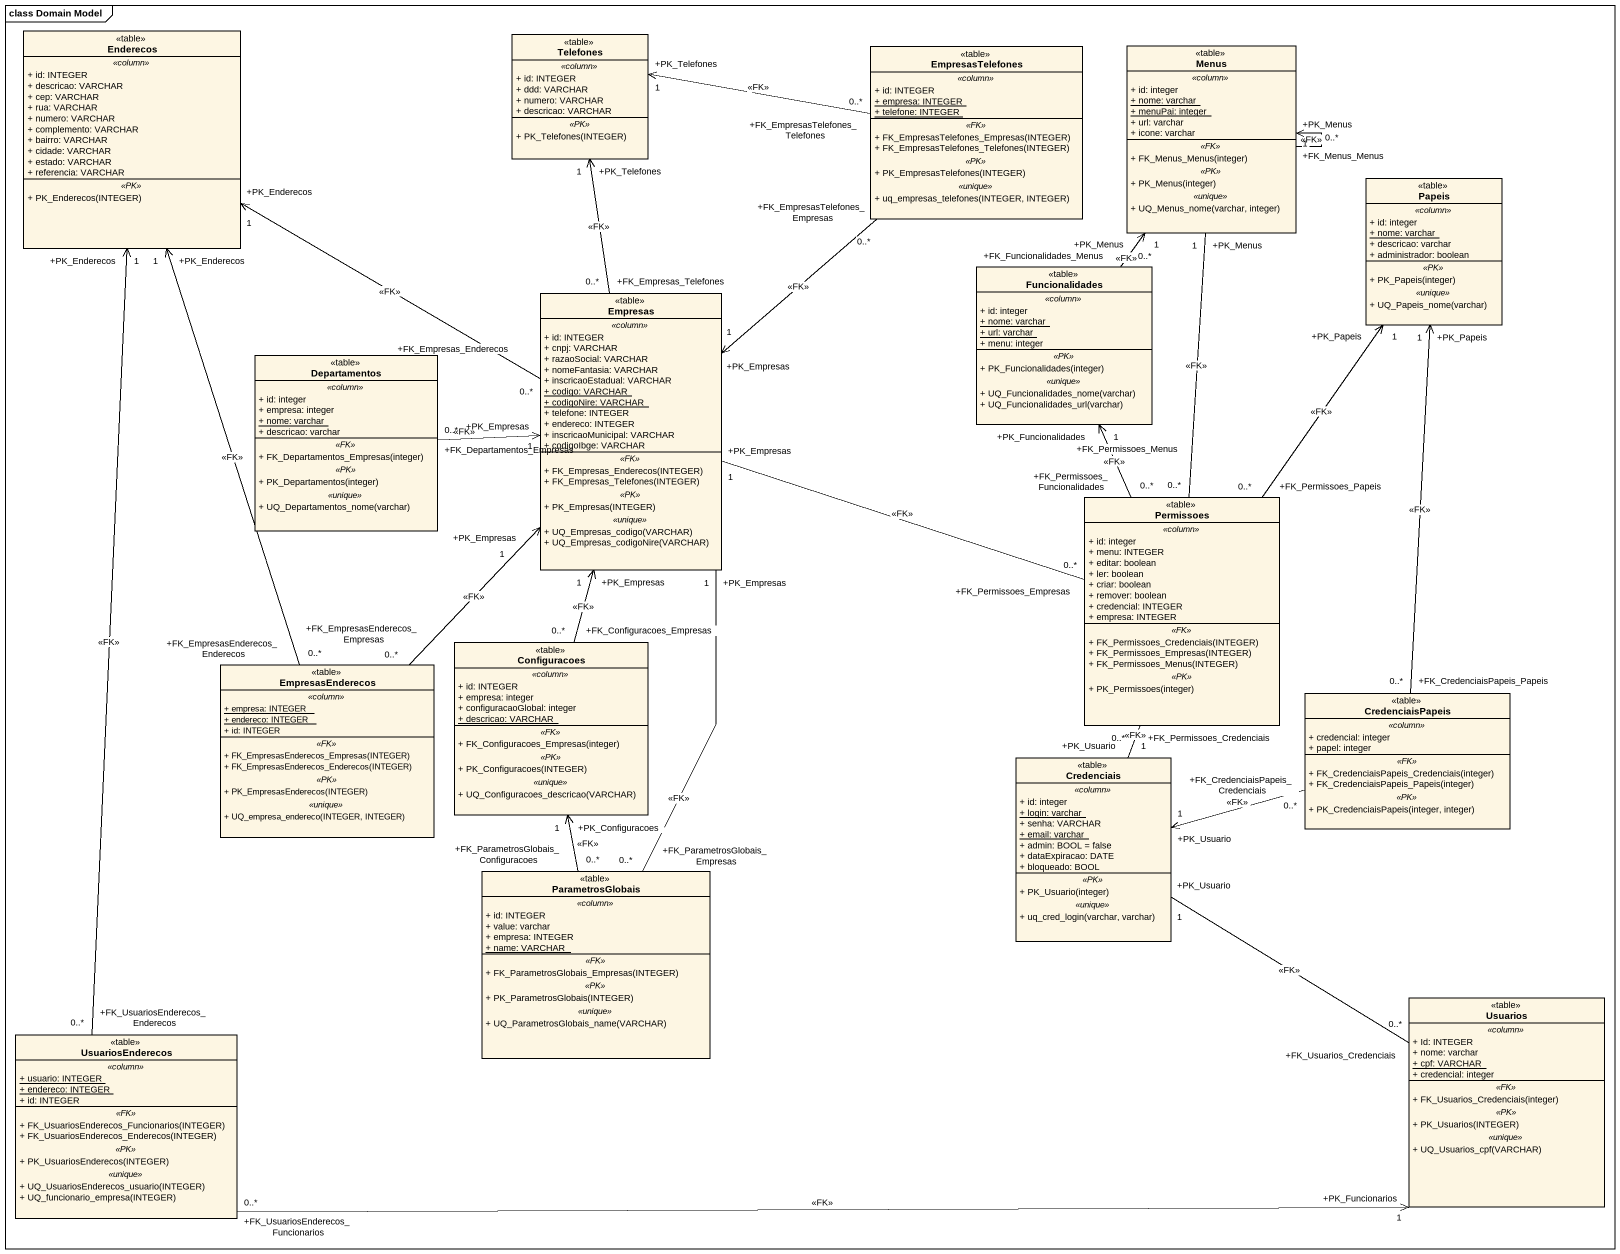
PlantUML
@startuml
mainframe class Domain Model
hide circle
hide empty members
skinparam classAttributeIconSize 0
class Enderecos <<table>> {
  .. <<column>> ..
  + id: INTEGER
  + descricao: VARCHAR
  + cep: VARCHAR
  + rua: VARCHAR
  + numero: VARCHAR
  + complemento: VARCHAR
  + bairro: VARCHAR
  + cidade: VARCHAR
  + estado: VARCHAR
  + referencia: VARCHAR
  .. <<PK>> ..
  + PK_Enderecos(INTEGER)
}
class Telefones <<table>> {
  .. <<column>> ..
  + id: INTEGER
  + ddd: VARCHAR
  + numero: VARCHAR
  + descricao: VARCHAR
  .. <<PK>> ..
  + PK_Telefones(INTEGER)
}
class EmpresasTelefones <<table>> {
  .. <<column>> ..
  + id: INTEGER
  {static} + empresa: INTEGER
  {static} + telefone: INTEGER
  .. <<FK>> ..
  + FK_EmpresasTelefones_Empresas(INTEGER)
  + FK_EmpresasTelefones_Telefones(INTEGER)
  .. <<PK>> ..
  + PK_EmpresasTelefones(INTEGER)
  .. <<unique>> ..
  + uq_empresas_telefones(INTEGER, INTEGER)
}
class Menus <<table>> {
  .. <<column>> ..
  + id: integer
  {static} + nome: varchar
  {static} + menuPai: integer
  + url: varchar
  + icone: varchar
  .. <<FK>> ..
  + FK_Menus_Menus(integer)
  .. <<PK>> ..
  + PK_Menus(integer)
  .. <<unique>> ..
  + UQ_Menus_nome(varchar, integer)
}
class Papeis <<table>> {
  .. <<column>> ..
  + id: integer
  {static} + nome: varchar
  + descricao: varchar
  + administrador: boolean
  .. <<PK>> ..
  + PK_Papeis(integer)
  .. <<unique>> ..
  + UQ_Papeis_nome(varchar)
}
class Funcionalidades <<table>> {
  .. <<column>> ..
  + id: integer
  {static} + nome: varchar
  {static} + url: varchar
  + menu: integer
  .. <<PK>> ..
  + PK_Funcionalidades(integer)
  .. <<unique>> ..
  + UQ_Funcionalidades_nome(varchar)
  + UQ_Funcionalidades_url(varchar)
}
class Empresas <<table>> {
  .. <<column>> ..
  + id: INTEGER
  + cnpj: VARCHAR
  + razaoSocial: VARCHAR
  + nomeFantasia: VARCHAR
  + inscricaoEstadual: VARCHAR
  {static} + codigo: VARCHAR
  {static} + codigoNire: VARCHAR
  + telefone: INTEGER
  + endereco: INTEGER
  + inscricaoMunicipal: VARCHAR
  + codigoIbge: VARCHAR
  .. <<FK>> ..
  + FK_Empresas_Enderecos(INTEGER)
  + FK_Empresas_Telefones(INTEGER)
  .. <<PK>> ..
  + PK_Empresas(INTEGER)
  .. <<unique>> ..
  + UQ_Empresas_codigo(VARCHAR)
  + UQ_Empresas_codigoNire(VARCHAR)
}
class Departamentos <<table>> {
  .. <<column>> ..
  + id: integer
  + empresa: integer
  {static} + nome: varchar
  + descricao: varchar
  .. <<FK>> ..
  + FK_Departamentos_Empresas(integer)
  .. <<PK>> ..
  + PK_Departamentos(integer)
  .. <<unique>> ..
  + UQ_Departamentos_nome(varchar)
}
class Permissoes <<table>> {
  .. <<column>> ..
  + id: integer
  + menu: INTEGER
  + editar: boolean
  + ler: boolean
  + criar: boolean
  + remover: boolean
  + credencial: INTEGER
  + empresa: INTEGER
  .. <<FK>> ..
  + FK_Permissoes_Credenciais(INTEGER)
  + FK_Permissoes_Empresas(INTEGER)
  + FK_Permissoes_Menus(INTEGER)
  .. <<PK>> ..
  + PK_Permissoes(integer)
}
class EmpresasEnderecos <<table>> {
  .. <<column>> ..
  {static} + empresa: INTEGER
  {static} + endereco: INTEGER
  + id: INTEGER
  .. <<FK>> ..
  + FK_EmpresasEnderecos_Empresas(INTEGER)
  + FK_EmpresasEnderecos_Enderecos(INTEGER)
  .. <<PK>> ..
  + PK_EmpresasEnderecos(INTEGER)
  .. <<unique>> ..
  + UQ_empresa_endereco(INTEGER, INTEGER)
}
class Configuracoes <<table>> {
  .. <<column>> ..
  + id: INTEGER
  + empresa: integer
  + configuracaoGlobal: integer
  {static} + descricao: VARCHAR
  .. <<FK>> ..
  + FK_Configuracoes_Empresas(integer)
  .. <<PK>> ..
  + PK_Configuracoes(INTEGER)
  .. <<unique>> ..
  + UQ_Configuracoes_descricao(VARCHAR)
}
class CredenciaisPapeis <<table>> {
  .. <<column>> ..
  + credencial: integer
  + papel: integer
  .. <<FK>> ..
  + FK_CredenciaisPapeis_Credenciais(integer)
  + FK_CredenciaisPapeis_Papeis(integer)
  .. <<PK>> ..
  + PK_CredenciaisPapeis(integer, integer)
}
class Credenciais <<table>> {
  .. <<column>> ..
  + id: integer
  {static} + login: varchar
  + senha: VARCHAR
  {static} + email: varchar
  + admin: BOOL = false
  + dataExpiracao: DATE
  + bloqueado: BOOL
  .. <<PK>> ..
  + PK_Usuario(integer)
  .. <<unique>> ..
  + uq_cred_login(varchar, varchar)
}
class ParametrosGlobais <<table>> {
  .. <<column>> ..
  + id: INTEGER
  + value: varchar
  + empresa: INTEGER
  {static} + name: VARCHAR
  .. <<FK>> ..
  + FK_ParametrosGlobais_Empresas(INTEGER)
  .. <<PK>> ..
  + PK_ParametrosGlobais(INTEGER)
  .. <<unique>> ..
  + UQ_ParametrosGlobais_name(VARCHAR)
}
class Usuarios <<table>> {
  .. <<column>> ..
  + Id: INTEGER
  + nome: varchar
  {static} + cpf: VARCHAR
  + credencial: integer
  .. <<FK>> ..
  + FK_Usuarios_Credenciais(integer)
  .. <<PK>> ..
  + PK_Usuarios(INTEGER)
  .. <<unique>> ..
  + UQ_Usuarios_cpf(VARCHAR)
}
class UsuariosEnderecos <<table>> {
  .. <<column>> ..
  {static} + usuario: INTEGER
  {static} + endereco: INTEGER
  + id: INTEGER
  .. <<FK>> ..
  + FK_UsuariosEnderecos_Funcionarios(INTEGER)
  + FK_UsuariosEnderecos_Enderecos(INTEGER)
  .. <<PK>> ..
  + PK_UsuariosEnderecos(INTEGER)
  .. <<unique>> ..
  + UQ_UsuariosEnderecos_usuario(INTEGER)
  + UQ_funcionario_empresa(INTEGER)
}
EmpresasTelefones "+FK_EmpresasTelefones_Telefones\n0..*" -left-> "+PK_Telefones\n1" Telefones : <<FK>>
EmpresasTelefones "+FK_EmpresasTelefones_Empresas\n0..*" --> "+PK_Empresas\n1" Empresas : <<FK>>
Menus "+FK_Menus_Menus\n0..*" --> "+PK_Menus\n1" Menus : <<FK>>
Funcionalidades "+FK_Funcionalidades_Menus\n0..*" -up-> "+PK_Menus\n1" Menus : <<FK>>
Empresas "+FK_Empresas_Enderecos\n0..*" -left-> "+PK_Enderecos\n1" Enderecos : <<FK>>
Empresas "+FK_Empresas_Telefones\n0..*" -up-> "+PK_Telefones\n1" Telefones : <<FK>>
Departamentos "+FK_Departamentos_Empresas\n0..*" -right-> "+PK_Empresas\n1" Empresas : <<FK>>
Permissoes "+FK_Permissoes_Menus\n0..*" -up- "+PK_Menus\n1" Menus : <<FK>>
Permissoes "+FK_Permissoes_Papeis\n0..*" -up-> "+PK_Papeis\n1" Papeis : <<FK>>
Permissoes "+FK_Permissoes_Funcionalidades\n0..*" -up-> "+PK_Funcionalidades\n1" Funcionalidades : <<FK>>
Permissoes "+FK_Permissoes_Empresas\n0..*" -left- "+PK_Empresas\n1" Empresas : <<FK>>
Permissoes "+FK_Permissoes_Credenciais\n0..*" -- "+PK_Usuario\n1" Credenciais : <<FK>>
EmpresasEnderecos "+FK_EmpresasEnderecos_Enderecos\n0..*" -up-> "+PK_Enderecos\n1" Enderecos : <<FK>>
EmpresasEnderecos "+FK_EmpresasEnderecos_Empresas\n0..*" -up-> "+PK_Empresas\n1" Empresas : <<FK>>
Configuracoes "+FK_Configuracoes_Empresas\n0..*" -up-> "+PK_Empresas\n1" Empresas : <<FK>>
CredenciaisPapeis "+FK_CredenciaisPapeis_Papeis\n0..*" -up-> "+PK_Papeis\n1" Papeis : <<FK>>
CredenciaisPapeis "+FK_CredenciaisPapeis_Credenciais\n0..*" -left-> "+PK_Usuario\n1" Credenciais : <<FK>>
ParametrosGlobais "+FK_ParametrosGlobais_Empresas\n0..*" -up- "+PK_Empresas\n1" Empresas : <<FK>>
ParametrosGlobais "+FK_ParametrosGlobais_Configuracoes\n0..*" -up-> "+PK_Configuracoes\n1" Configuracoes : <<FK>>
Usuarios "+FK_Usuarios_Credenciais\n0..*" -up- "+PK_Usuario\n1" Credenciais : <<FK>>
UsuariosEnderecos "+FK_UsuariosEnderecos_Enderecos\n0..*" -up-> "+PK_Enderecos\n1" Enderecos : <<FK>>
UsuariosEnderecos "+FK_UsuariosEnderecos_Funcionarios\n0..*" -right-> "+PK_Funcionarios\n1" Usuarios : <<FK>>
@enduml
